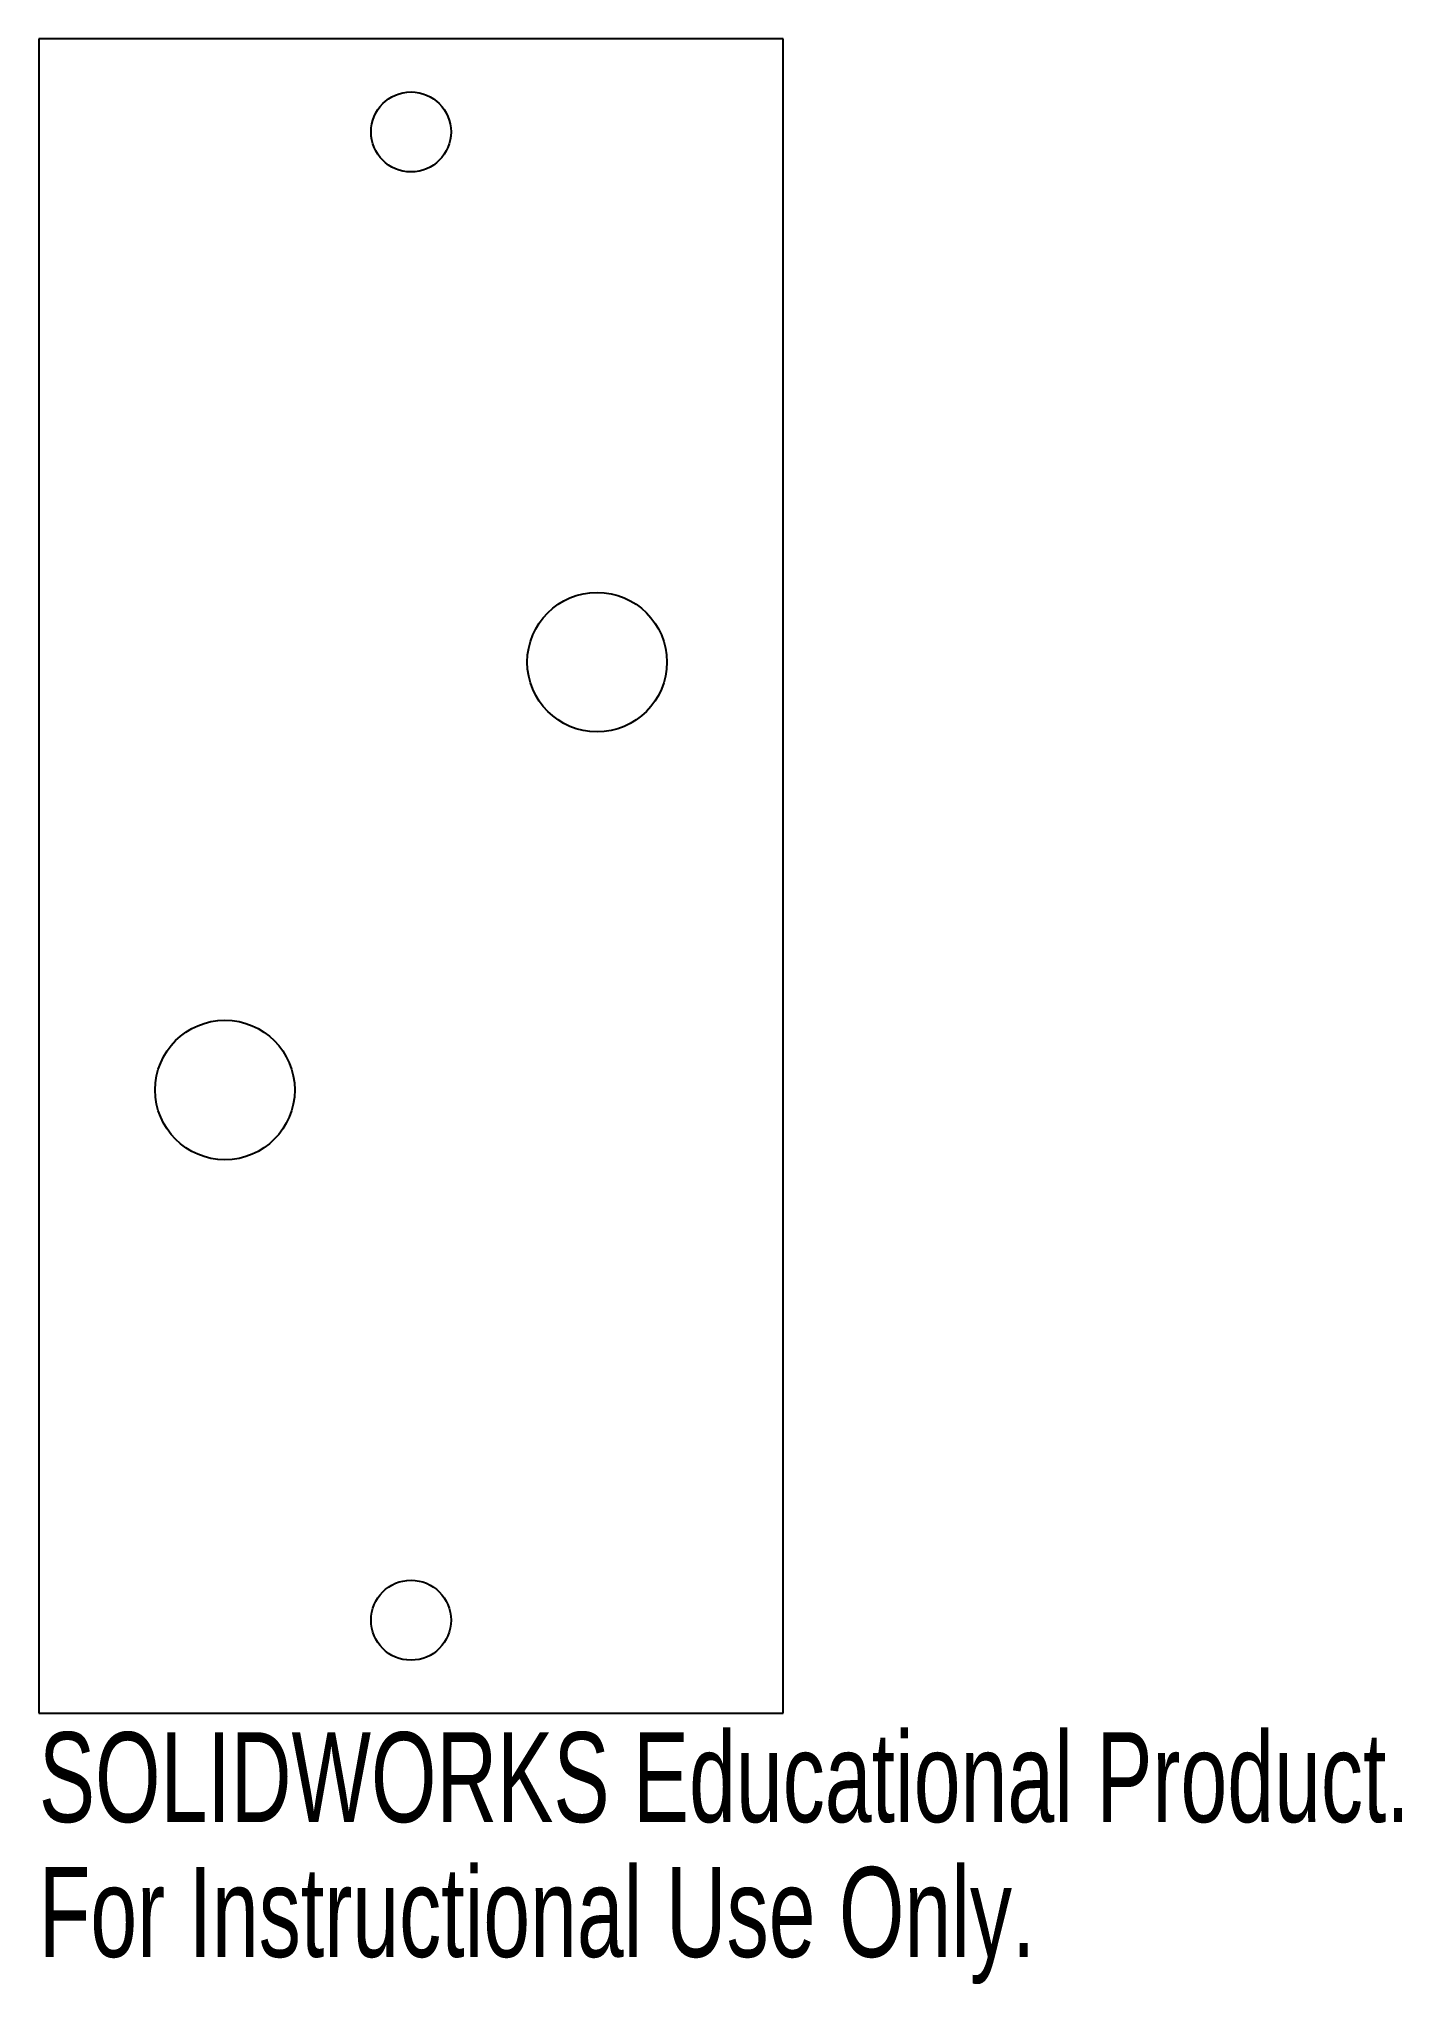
# Model space of a CAD drawing. Header units: millimetres. Extents: x 0 to 73, y -15 to 90.
import ezdxf

# ---------------------------------------------------------------- set-up
doc = ezdxf.new("R2010")
doc.units = ezdxf.units.MM
doc.styles.add('SLDTEXTSTYLE0', font='TXT', dxfattribs={"width": 0.7})

msp = doc.modelspace()

# ---------------------------------------------------------------- linework, layer by layer
at = {"color": 7, "linetype": 'Continuous', "lineweight": 25}
for p, q in [((0, 90), (0, 0)), ((40, 90), (0, 90)), ((40, 0), (40, 90)), ((0, 0), (40, 0))]:
    msp.add_line(p, q, dxfattribs=at)
for centre, radius in [((20, 85), 2.15), ((30, 56.5), 3.75), ((10, 33.5), 3.75), ((20, 5), 2.15)]:
    msp.add_circle(centre, radius, dxfattribs=at)

# ---------------------------------------------------------------- texts
at = {"color": 7, "linetype": 'Continuous', "char_height": 4.8336, "attachment_point": 1, "style": 'SLDTEXTSTYLE0'}
for s, insert in [('SOLIDWORKS Educational Product.', (0, -1.02)), ('For Instructional Use Only.', (0, -8.27))]:
    msp.add_mtext(s, dxfattribs=dict(at, insert=insert))

doc.saveas('drawing.dxf')
